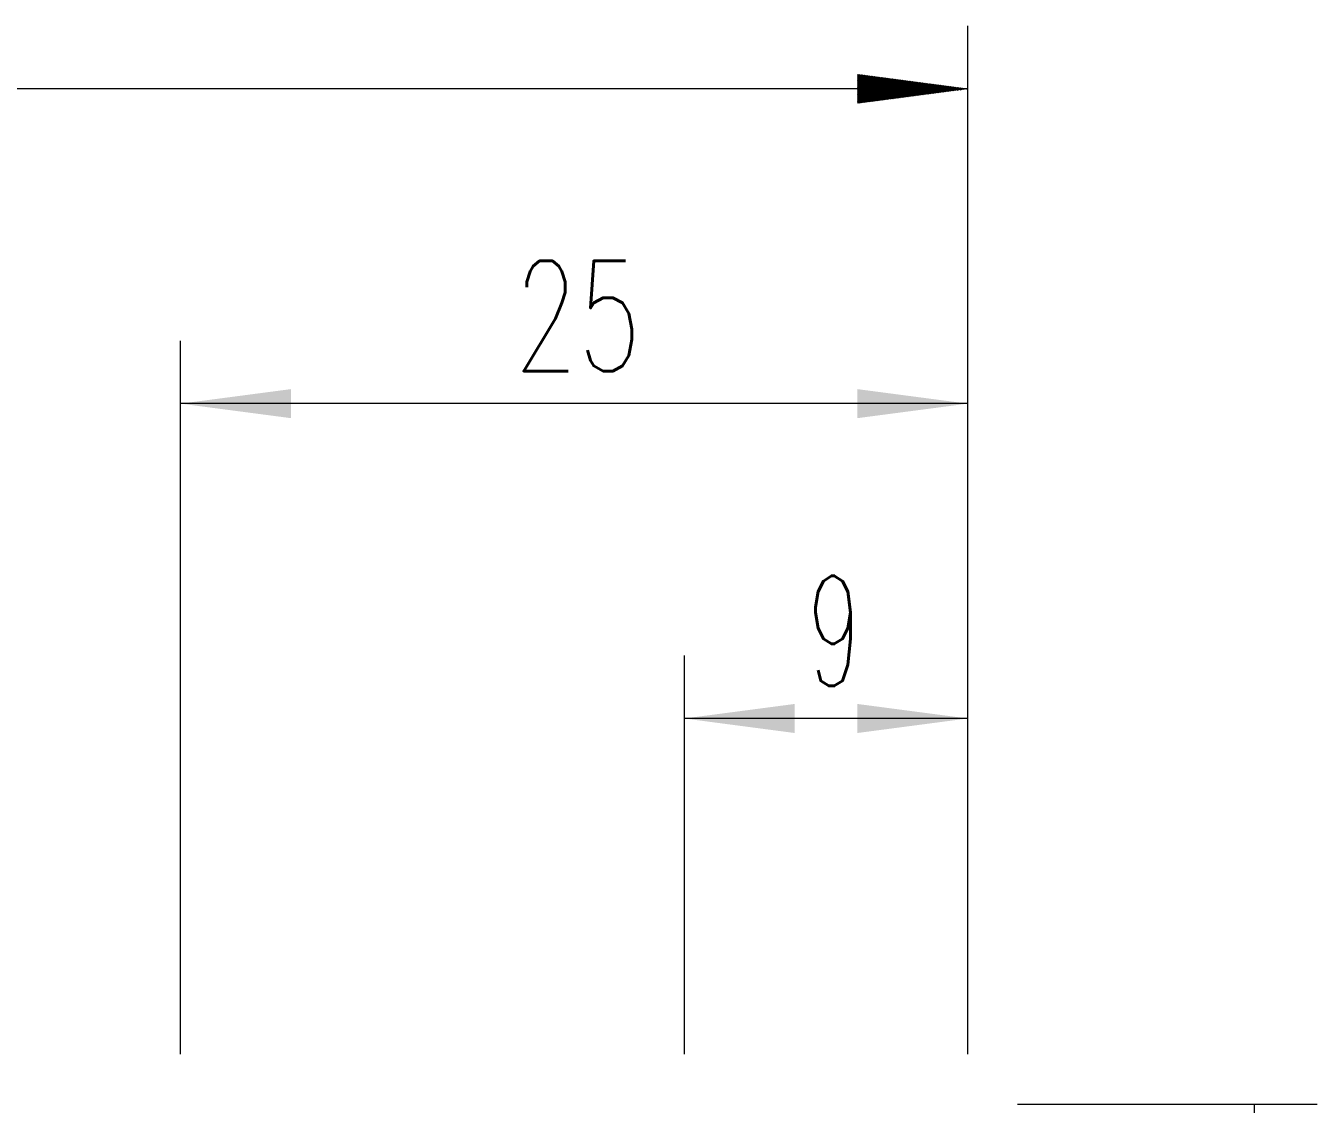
# Model space of a CAD drawing. Header units: millimetres. Extents: x -22 to 111, y -34 to 45.
# Drawn here: x 70.08 to 111.1, y 8 to 42.25 of the extents above; entities that cross this region are included whole.
import ezdxf

# ---------------------------------------------------------------- set-up
doc = ezdxf.new("R2010")
doc.units = ezdxf.units.MM
doc.layers.add('2', color=7, linetype='Continuous')
doc.layers.add('SK2', color=7, linetype='Continuous')
doc.styles.add('iso_b_vert', font='simplex.shx')
doc.dimstyles.get("Standard").update_dxf_attribs({"dimtxt": 0.18, "dimasz": 0.18, "dimexe": 0.18, "dimexo": 0.0625, "dimgap": 0.09, "dimtad": 1, "dimzin": 0, "dimdsep": 52, "dimtxsty": 'Standard', "dimcen": 0.09, "dimadec": 0, "dimazin": 0, "dimtfac": 1, "dimtdec": 4, "dimtofl": 0, "dimtmove": 0, "dimatfit": 3, "dimfxl": 1, "dimtolj": 1, "dimtzin": 0, "dimarcsym": 0})

# ---------------------------------------------------------------- blocks, each defined once
blk = doc.blocks.new('_U0')
at = {"layer": '2', "lineweight": 13}
for p, q in [((91, 9.5875), (91, 22.25)), ((100, 9.5875), (100, 22.25)), ((100, 20.25), (91, 20.25))]:
    blk.add_line(p, q, dxfattribs=at)
at = {"layer": '2', "lineweight": 18}
for points in [[(91, 20.25), (94.499998, 20.710784), (94.500002, 19.789216)], [(100, 20.25), (96.500002, 19.789216), (96.499998, 20.710784)]]:
    blk.add_solid(points, dxfattribs=at)
at = {"layer": '2', "lineweight": 18, "insert": (94.902767, 21.282634), "char_height": 3.5, "attachment_point": 7, "line_spacing_factor": 1.084337, "style": 'iso_b_vert'}
blk.add_mtext('\\W0.5742;9', dxfattribs=at)
blk = doc.blocks.new('_U1')
at = {"layer": '2', "lineweight": 13}
for p, q in [((75, 9.5875), (75, 32.25)), ((100, 9.5875), (100, 32.25)), ((100, 30.25), (75, 30.25))]:
    blk.add_line(p, q, dxfattribs=at)
at = {"layer": '2', "lineweight": 18}
for points in [[(75, 30.25), (78.499998, 30.710784), (78.500002, 29.789216)], [(100, 30.25), (96.500002, 29.789216), (96.499998, 30.710784)]]:
    blk.add_solid(points, dxfattribs=at)
at = {"layer": '2', "lineweight": 18, "insert": (85.595034, 31.282634), "char_height": 3.5, "attachment_point": 7, "line_spacing_factor": 1.084337, "style": 'iso_b_vert'}
blk.add_mtext('\\W0.6740;25', dxfattribs=at)

msp = doc.modelspace()

# ---------------------------------------------------------------- hatches: boundary and pattern name
at = {"layer": 'SK2', "lineweight": 13}
h = msp.add_hatch(dxfattribs=at)
h.set_pattern_fill('ANSI31', color=256, scale=0.0062, style=0)
h.paths.add_polyline_path([(100, 40.25), (96.5, 39.789), (96.5, 40.711)])

# ---------------------------------------------------------------- linework, layer by layer
at = {"layer": '2', "lineweight": 13}
for p, q in [((101.588, 8), (111.102, 8)), ((109.102, 8), (109.102, -8))]:
    msp.add_line(p, q, dxfattribs=at)
at = {"layer": 'SK2', "lineweight": 18}
for p, q in [((100, 9.588), (100, 42.25)), ((100, 40.25), (0, 40.25))]:
    msp.add_line(p, q, dxfattribs=at)

# ---------------------------------------------------------------- dimensions: what is measured, and where the dimension line sits
at = {"layer": '2', "lineweight": 18}
for base, p2, picture, middle in [((75, 30.25), (75, 8), '_U1', (87.5, 30.25)), ((91, 20.25), (91, 8), '_U0', (95.5, 20.25))]:
    dim = msp.add_linear_dim(base=base, p1=(100, 8), p2=p2, dimstyle='Standard', override={"dimtxt": 3.5, "dimasz": 3.5, "dimexe": 2, "dimexo": 1.5875, "dimgap": 1.75, "dimtad": 1, "dimtih": 1, "dimtoh": 0, "dimdec": 2, "dimlfac": 1, "dimzin": 8, "dimdsep": 46, "dimlunit": 2, "dimpost": '<>', "dimtxsty": 'iso_b_vert', "dimsah": 1, "dimse1": 0, "dimse2": 0, "dimsd1": 0, "dimsd2": 0, "dimclrd": 2, "dimclre": 2, "dimclrt": 2, "dimtol": 0, "dimtm": -0.1, "dimtfac": 1, "dimtdec": 2, "dimtofl": 1, "dimtmove": 0, "dimtzin": 8, "dimlwd": 13, "dimlwe": 13}, dxfattribs=at)
    dim.commit()
    dim.dimension.update_dxf_attribs({"geometry": picture, "text_midpoint": middle})

doc.saveas('drawing.dxf')
